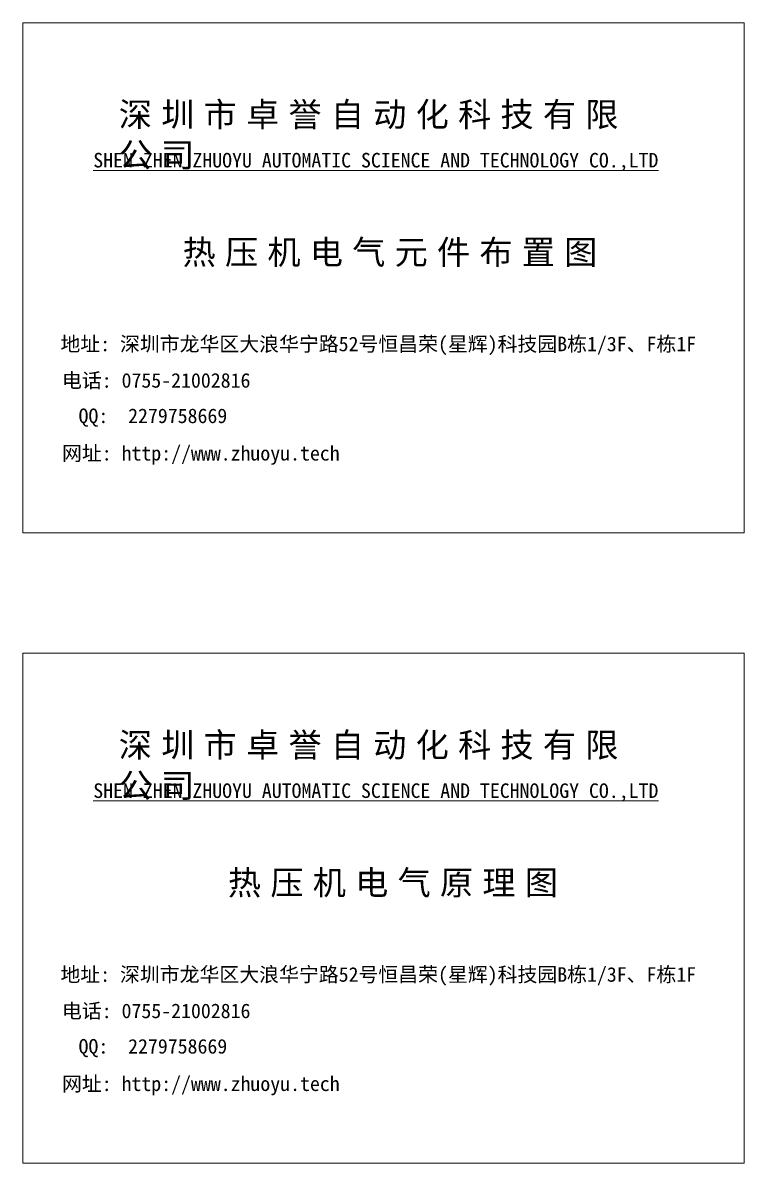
# Model space of a CAD drawing. Extents: x 35123 to 43919, y -4314 to -326.
# Drawn here: x 35122.8 to 35419.8, y -2916.9 to -2447.2 of the extents above; entities that cross this region are included whole.
import ezdxf

# ---------------------------------------------------------------- set-up
doc = ezdxf.new("R2010")
doc.units = 0
doc.header["$MEASUREMENT"] = 0
doc.styles.add('样式 2', font='NSimSun.ttf')

msp = doc.modelspace()

# ---------------------------------------------------------------- linework, layer by layer
at = {"lineweight": 0}
for points in [[(35122.846, -2447.227), (35419.846, -2447.227), (35419.846, -2657.227), (35122.846, -2657.227)], [(35122.846, -2706.897), (35419.846, -2706.897), (35419.846, -2916.897), (35122.846, -2916.897)]]:
    msp.add_lwpolyline(points, close=True, dxfattribs=at)

# ---------------------------------------------------------------- texts
at = {"lineweight": 0, "attachment_point": 1, "style": '样式 2'}
for s, width, insert, char_height in [('{\\T1.28;深圳市卓誉自动化科技有限公司}', 225.02443, (35162.379, -2479.972), 10), ('\\pi44.93;{\\T1.28;热压机电气元件布置图}', 217.35532, (35143.704, -2536.695), 10), ('QQ:  2279758669', 232.28772, (35145.792, -2606.089), 6), ('网址: http://www.zhuoyu.tech', 232.28772, (35138.971, -2621.498), 6), ('{\\T1.28;深圳市卓誉自动化科技有限公司}', 225.02443, (35162.379, -2739.642), 10), ('\\pi44.93;{\\T1.28;热压机电气原理图}', 217.35532, (35162.379, -2796.365), 10), ('QQ:  2279758669', 232.28772, (35145.792, -2865.758), 6), ('网址: http://www.zhuoyu.tech', 232.28772, (35138.971, -2881.167), 6)]:
    msp.add_mtext_dynamic_manual_height_columns(s, width=width, gutter_width=1, heights=[0], dxfattribs=dict(at, insert=insert, char_height=char_height))
at = {"lineweight": 0, "char_height": 6, "attachment_point": 1, "style": '样式 2'}
for s, width, insert, own_width in [('{\\fSimHei|b0|i0|c134|p2;\\LSHEN ZHEN ZHUOYU AUTOMATIC SCIENCE AND TECHNOLOGY CO.,LTD}', 226.90883, (35151.864, -2500.801), 257.12141), ('地址: 深圳市龙华区大浪华宁路52号恒昌荣(星辉)科技园B栋1/3F、F栋1F', 232.28772, (35138.332, -2576.498), 273.58871), ('电话: 0755-21002816', 232.28772, (35138.971, -2591.498), 100.02614), ('{\\fSimHei|b0|i0|c134|p2;\\LSHEN ZHEN ZHUOYU AUTOMATIC SCIENCE AND TECHNOLOGY CO.,LTD}', 226.90883, (35151.864, -2760.471), 257.12141), ('地址: 深圳市龙华区大浪华宁路52号恒昌荣(星辉)科技园B栋1/3F、F栋1F', 232.28772, (35138.332, -2836.167), 273.58871), ('电话: 0755-21002816', 232.28772, (35138.971, -2851.167), 114.86461)]:
    msp.add_mtext_dynamic_manual_height_columns(s, width=width, gutter_width=1, heights=[0], dxfattribs=dict(at, insert=insert)).dxf.set("width", own_width)

doc.saveas('drawing.dxf')
